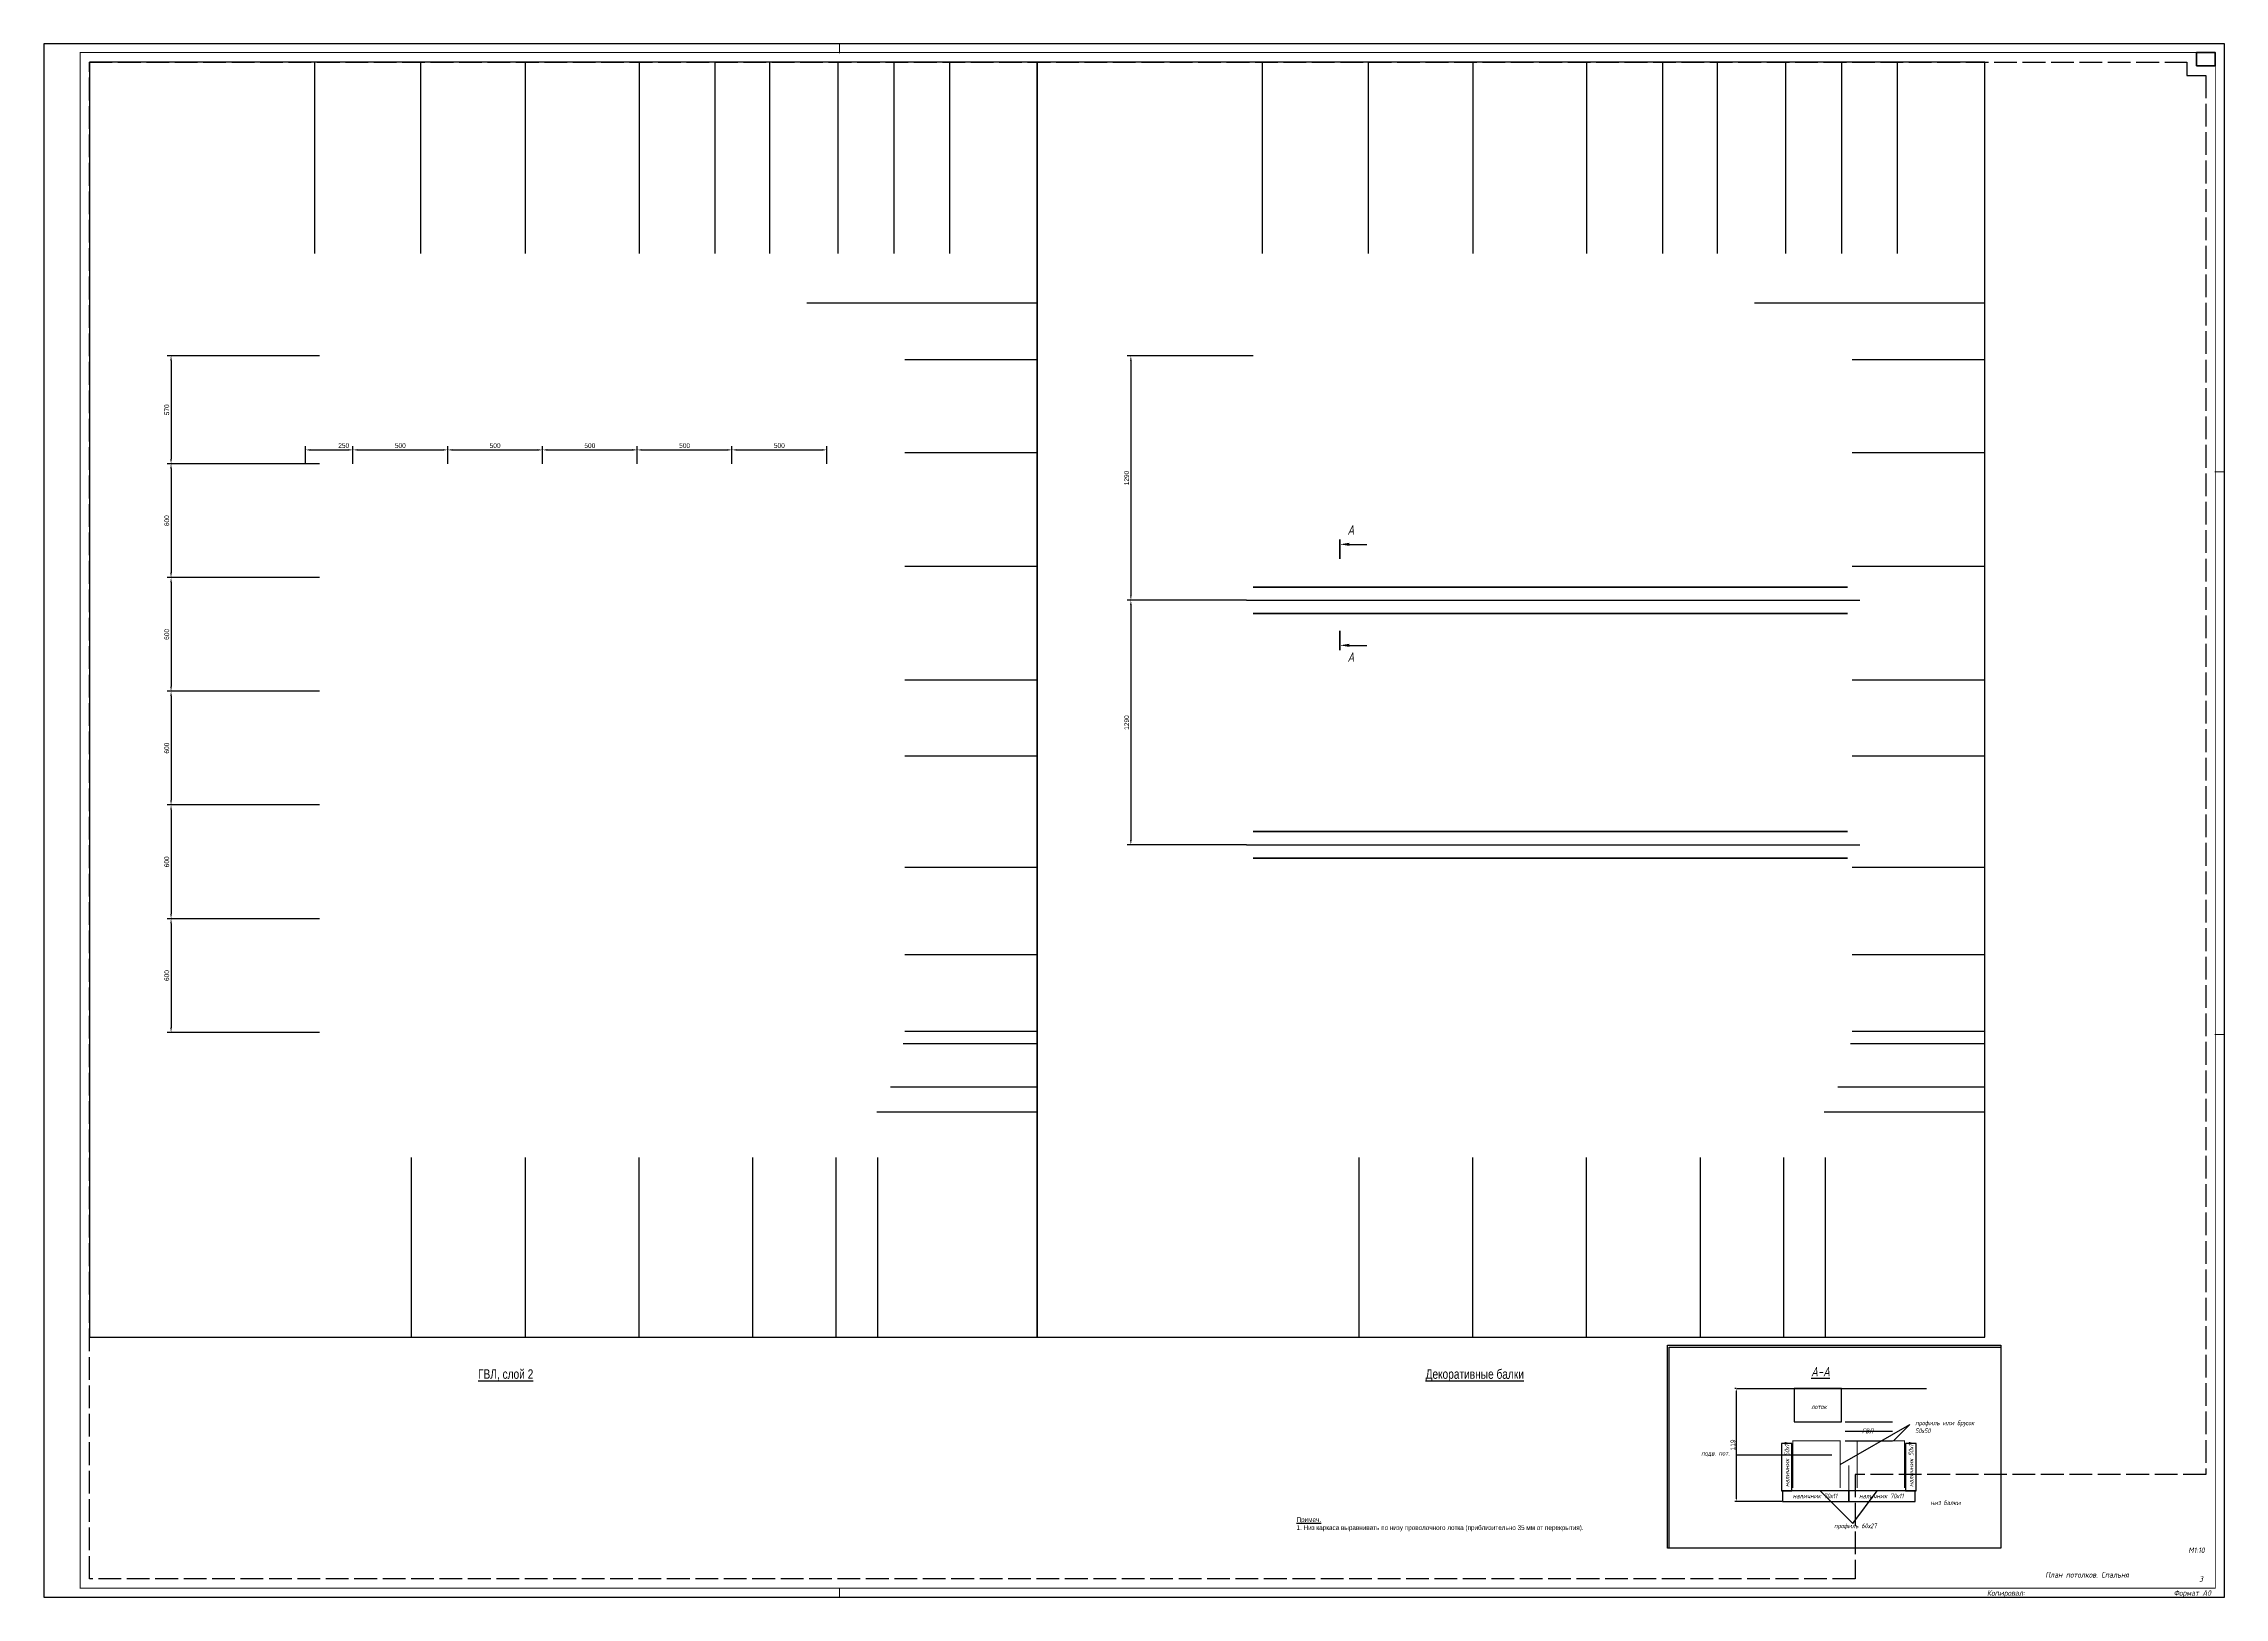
# Paper-space layout 'Лист3' of a CAD drawing. Header units: millimetres. Extents: x 1928 to 3079, y 197 to 1017.
# The model-space entities are those that its viewports show. They can reach past a viewport. Long polylines and large blocks are cut down to what shows.
import ezdxf

# ---------------------------------------------------------------- set-up
doc = ezdxf.new("R2010")
doc.units = ezdxf.units.MM
doc.header["$PDMODE"] = 34
doc.header["$PDSIZE"] = 25
doc.linetypes.add('ACAD_ISO02W100', pattern=[15, 12, -3])
doc.linetypes.add('ACAD_ISO10W100', pattern=[18.5, 12, -3, 0.5, -3])
doc.layers.get('Defpoints').update_dxf_attribs({"color": 254})
for name, color, linetype in [('09 Размеры звукоизоляции потолка', 7, 'Continuous'), ('10 Балки', 7, 'Continuous'), ('stamp', 7, 'Continuous')]:
    doc.layers.add(name, color=color, linetype=linetype)
doc.layers.add('100 noprint', color=1, linetype='Continuous', plot=False)
doc.layers.add('noprint', color=2, linetype='Continuous', plot=False)
doc.styles.get("Standard").update_dxf_attribs({"font": ''})
doc.styles.add('ГОСТ-ISOCPEUR', font='isocpeui.ttf', dxfattribs={"width": 0.8})
doc.styles.get('Standard').set_extended_font_data('Ubuntu')
doc.dimstyles.new('ISO-25', dxfattribs={"dimtxt": 2.5, "dimasz": 2.5, "dimexe": 1.25, "dimexo": 0.625, "dimtad": 1, "dimtxsty": 'Standard', "dimcen": 2.5, "dimadec": 0, "dimazin": 0, "dimtfac": 1, "dimtmove": 0, "dimatfit": 3, "dimfxl": 1, "dimarcsym": 0})

# ---------------------------------------------------------------- blocks, each defined once
blk = doc.blocks.new('*D54')
at = {"layer": '09 Размеры звукоизоляции потолка', "color": 0, "lineweight": -2, "transparency": 16777216}
for p, q in [((-31541.2, -16583.6), (-32345, -16583.6)), ((-32325, -16608.6), (-32325, -17128.6)), ((-31541.2, -17153.6), (-32345, -17153.6))]:
    blk.add_line(p, q, dxfattribs=at)
for points in [[(-32329.2, -16608.6), (-32320.9, -16608.6), (-32325, -16583.6)], [(-32329.2, -17128.6), (-32320.9, -17128.6), (-32325, -17153.6)]]:
    blk.add_solid(points, dxfattribs=at)
at = {"layer": 'Defpoints', "color": 0, "lineweight": -2, "transparency": 16777216}
for p in [(-31541.2, -16583.6), (-32325, -17153.6), (-31541.2, -17153.6)]:
    blk.add_point(p, dxfattribs=at)
at = {"layer": '09 Размеры звукоизоляции потолка', "color": 0, "transparency": 16777216, "insert": (-32347.5, -16868.6), "char_height": 25, "attachment_point": 5, "rotation": 90}
blk.add_mtext('570', dxfattribs=at)
blk = doc.blocks.new('*D55')
at = {"layer": '09 Размеры звукоизоляции потолка', "color": 0, "lineweight": -2, "transparency": 16777216}
for p, q in [((-31541.2, -17153.6), (-32345, -17153.6)), ((-32325, -17178.6), (-32325, -17728.6)), ((-31541.2, -17753.6), (-32345, -17753.6))]:
    blk.add_line(p, q, dxfattribs=at)
for points in [[(-32329.2, -17178.6), (-32320.9, -17178.6), (-32325, -17153.6)], [(-32329.2, -17728.6), (-32320.9, -17728.6), (-32325, -17753.6)]]:
    blk.add_solid(points, dxfattribs=at)
at = {"layer": 'Defpoints', "color": 0, "lineweight": -2, "transparency": 16777216}
for p in [(-31541.2, -17153.6), (-32325, -17753.6), (-31541.2, -17753.6)]:
    blk.add_point(p, dxfattribs=at)
at = {"layer": '09 Размеры звукоизоляции потолка', "color": 0, "transparency": 16777216, "insert": (-32347.5, -17453.6), "char_height": 25, "attachment_point": 5, "rotation": 90}
blk.add_mtext('600', dxfattribs=at)
blk = doc.blocks.new('*D56')
at = {"layer": '09 Размеры звукоизоляции потолка', "color": 0, "lineweight": -2, "transparency": 16777216}
for p, q in [((-31541.2, -17753.6), (-32345, -17753.6)), ((-32325, -17778.6), (-32325, -18328.6)), ((-31541.2, -18353.6), (-32345, -18353.6))]:
    blk.add_line(p, q, dxfattribs=at)
for points in [[(-32329.2, -17778.6), (-32320.9, -17778.6), (-32325, -17753.6)], [(-32329.2, -18328.6), (-32320.9, -18328.6), (-32325, -18353.6)]]:
    blk.add_solid(points, dxfattribs=at)
at = {"layer": 'Defpoints', "color": 0, "lineweight": -2, "transparency": 16777216}
for p in [(-31541.2, -17753.6), (-32325, -18353.6), (-31541.2, -18353.6)]:
    blk.add_point(p, dxfattribs=at)
at = {"layer": '09 Размеры звукоизоляции потолка', "color": 0, "transparency": 16777216, "insert": (-32347.5, -18053.6), "char_height": 25, "attachment_point": 5, "rotation": 90}
blk.add_mtext('600', dxfattribs=at)
blk = doc.blocks.new('*D57')
at = {"layer": '09 Размеры звукоизоляции потолка', "color": 0, "lineweight": -2, "transparency": 16777216}
for p, q in [((-31541.2, -18353.6), (-32345, -18353.6)), ((-32325, -18378.6), (-32325, -18928.6)), ((-31541.2, -18953.6), (-32345, -18953.6))]:
    blk.add_line(p, q, dxfattribs=at)
for points in [[(-32329.2, -18378.6), (-32320.9, -18378.6), (-32325, -18353.6)], [(-32329.2, -18928.6), (-32320.9, -18928.6), (-32325, -18953.6)]]:
    blk.add_solid(points, dxfattribs=at)
at = {"layer": 'Defpoints', "color": 0, "lineweight": -2, "transparency": 16777216}
for p in [(-31541.2, -18353.6), (-32325, -18953.6), (-31541.2, -18953.6)]:
    blk.add_point(p, dxfattribs=at)
at = {"layer": '09 Размеры звукоизоляции потолка', "color": 0, "transparency": 16777216, "insert": (-32347.5, -18653.6), "char_height": 25, "attachment_point": 5, "rotation": 90}
blk.add_mtext('600', dxfattribs=at)
blk = doc.blocks.new('*D58')
at = {"layer": '09 Размеры звукоизоляции потолка', "color": 0, "lineweight": -2, "transparency": 16777216}
for p, q in [((-31541.2, -18953.6), (-32345, -18953.6)), ((-32325, -18978.6), (-32325, -19528.6)), ((-31541.2, -19553.6), (-32345, -19553.6))]:
    blk.add_line(p, q, dxfattribs=at)
for points in [[(-32329.2, -18978.6), (-32320.9, -18978.6), (-32325, -18953.6)], [(-32329.2, -19528.6), (-32320.9, -19528.6), (-32325, -19553.6)]]:
    blk.add_solid(points, dxfattribs=at)
at = {"layer": 'Defpoints', "color": 0, "lineweight": -2, "transparency": 16777216}
for p in [(-31541.2, -18953.6), (-32325, -19553.6), (-31541.2, -19553.6)]:
    blk.add_point(p, dxfattribs=at)
at = {"layer": '09 Размеры звукоизоляции потолка', "color": 0, "transparency": 16777216, "insert": (-32347.5, -19253.6), "char_height": 25, "attachment_point": 5, "rotation": 90}
blk.add_mtext('600', dxfattribs=at)
blk = doc.blocks.new('*D59')
at = {"layer": '09 Размеры звукоизоляции потолка', "color": 0, "lineweight": -2, "transparency": 16777216}
for p, q in [((-31541.2, -19553.6), (-32345, -19553.6)), ((-32325, -19578.6), (-32325, -20128.6)), ((-31541.2, -20153.6), (-32345, -20153.6))]:
    blk.add_line(p, q, dxfattribs=at)
for points in [[(-32329.2, -19578.6), (-32320.9, -19578.6), (-32325, -19553.6)], [(-32329.2, -20128.6), (-32320.9, -20128.6), (-32325, -20153.6)]]:
    blk.add_solid(points, dxfattribs=at)
at = {"layer": 'Defpoints', "color": 0, "lineweight": -2, "transparency": 16777216}
for p in [(-31541.2, -19553.6), (-32325, -20153.6), (-31541.2, -20153.6)]:
    blk.add_point(p, dxfattribs=at)
at = {"layer": '09 Размеры звукоизоляции потолка', "color": 0, "transparency": 16777216, "insert": (-32347.5, -19853.6), "char_height": 25, "attachment_point": 5, "rotation": 90}
blk.add_mtext('600', dxfattribs=at)
blk = doc.blocks.new('*D65')
at = {"layer": '10 Балки', "color": 0, "lineweight": -2, "transparency": 16777216}
for p, q in [((-31615.2, -16583.6), (-32280.4, -16583.6)), ((-32260.4, -16608.6), (-32260.4, -17848.6)), ((-31649.8, -17873.6), (-32280.4, -17873.6))]:
    blk.add_line(p, q, dxfattribs=at)
for points in [[(-32264.6, -16608.6), (-32256.3, -16608.6), (-32260.4, -16583.6)], [(-32264.6, -17848.6), (-32256.3, -17848.6), (-32260.4, -17873.6)]]:
    blk.add_solid(points, dxfattribs=at)
at = {"layer": 'Defpoints', "color": 0, "lineweight": -2, "transparency": 16777216}
for p in [(-31615.2, -16583.6), (-32260.4, -17873.6), (-31649.8, -17873.6)]:
    blk.add_point(p, dxfattribs=at)
at = {"layer": '10 Балки', "color": 0, "transparency": 16777216, "insert": (-32282.9, -17228.6), "char_height": 25, "attachment_point": 5, "rotation": 90}
blk.add_mtext('1290', dxfattribs=at)
blk = doc.blocks.new('*D66')
at = {"layer": '10 Балки', "color": 0, "lineweight": -2, "transparency": 16777216}
for p, q in [((-31649.8, -17873.6), (-32280.4, -17873.6)), ((-32260.4, -17898.6), (-32260.4, -19138.6)), ((-31649.8, -19163.6), (-32280.4, -19163.6))]:
    blk.add_line(p, q, dxfattribs=at)
for points in [[(-32264.6, -17898.6), (-32256.3, -17898.6), (-32260.4, -17873.6)], [(-32264.6, -19138.6), (-32256.3, -19138.6), (-32260.4, -19163.6)]]:
    blk.add_solid(points, dxfattribs=at)
at = {"layer": 'Defpoints', "color": 0, "lineweight": -2, "transparency": 16777216}
for p in [(-31649.8, -17873.6), (-32260.4, -19163.6), (-31649.8, -19163.6)]:
    blk.add_point(p, dxfattribs=at)
at = {"layer": '10 Балки', "color": 0, "lineweight": -2, "transparency": 16777216, "insert": (-32282.9, -18518.6), "char_height": 25, "attachment_point": 5, "rotation": 90}
blk.add_mtext('1290', dxfattribs=at)
blk = doc.blocks.new('*D67')
at = {"color": 0, "lineweight": -2, "transparency": 16777216}
for p, q in [((-37486.1, -19519.4), (-37487.5, -19519.4)), ((-37486.2, -19521.9), (-37486.2, -19635.9)), ((-37438.1, -19638.4), (-37487.5, -19638.4))]:
    blk.add_line(p, q, dxfattribs=at)
for points in [[(-37486.6, -19521.9), (-37485.8, -19521.9), (-37486.2, -19519.4)], [(-37486.6, -19635.9), (-37485.8, -19635.9), (-37486.2, -19638.4)]]:
    blk.add_solid(points, dxfattribs=at)
at = {"layer": 'Defpoints', "color": 0, "lineweight": -2, "transparency": 16777216}
for p in [(-37485.5, -19519.4), (-37486.2, -19638.4), (-37437.5, -19638.4)]:
    blk.add_point(p, dxfattribs=at)
at = {"color": 0, "transparency": 16777216, "insert": (-37489.7, -19578.9), "char_height": 5, "attachment_point": 5, "rotation": 90}
blk.add_mtext('119', dxfattribs=at)
blk = doc.blocks.new('*D143')
at = {"layer": '09 Размеры звукоизоляции потолка', "color": 0, "lineweight": -2, "transparency": 16777216}
for p, q in [((-31615.2, -17153.6), (-31615.2, -17060.2)), ((-31365.2, -17153.6), (-31365.2, -17060.2)), ((-31590.2, -17080.2), (-31390.2, -17080.2))]:
    blk.add_line(p, q, dxfattribs=at)
for points in [[(-31590.2, -17076), (-31590.2, -17084.4), (-31615.2, -17080.2)], [(-31390.2, -17076), (-31390.2, -17084.4), (-31365.2, -17080.2)]]:
    blk.add_solid(points, dxfattribs=at)
at = {"layer": 'Defpoints', "color": 0, "lineweight": -2, "transparency": 16777216}
for p in [(-31365.2, -17080.2), (-31615.2, -17153.6), (-31365.2, -17153.6)]:
    blk.add_point(p, dxfattribs=at)
at = {"layer": '09 Размеры звукоизоляции потолка', "color": 0, "transparency": 16777216, "insert": (-31413.8, -17057.7), "char_height": 25, "attachment_point": 5}
blk.add_mtext('250', dxfattribs=at)
blk = doc.blocks.new('*D144')
at = {"layer": '09 Размеры звукоизоляции потолка', "color": 0, "lineweight": -2, "transparency": 16777216}
for p, q in [((-31365.2, -17153.6), (-31365.2, -17060.2)), ((-30865.2, -17153.6), (-30865.2, -17060.2)), ((-31340.2, -17080.2), (-30890.2, -17080.2))]:
    blk.add_line(p, q, dxfattribs=at)
for points in [[(-31340.2, -17076), (-31340.2, -17084.4), (-31365.2, -17080.2)], [(-30890.2, -17076), (-30890.2, -17084.4), (-30865.2, -17080.2)]]:
    blk.add_solid(points, dxfattribs=at)
at = {"layer": 'Defpoints', "color": 0, "lineweight": -2, "transparency": 16777216}
for p in [(-30865.2, -17080.2), (-31365.2, -17153.6), (-30865.2, -17153.6)]:
    blk.add_point(p, dxfattribs=at)
at = {"layer": '09 Размеры звукоизоляции потолка', "color": 0, "transparency": 16777216, "insert": (-31115.2, -17057.7), "char_height": 25, "attachment_point": 5}
blk.add_mtext('500', dxfattribs=at)
blk = doc.blocks.new('*D145')
at = {"layer": '09 Размеры звукоизоляции потолка', "color": 0, "lineweight": -2, "transparency": 16777216}
for p, q in [((-30865.2, -17153.6), (-30865.2, -17060.2)), ((-30365.2, -17153.6), (-30365.2, -17060.2)), ((-30840.2, -17080.2), (-30390.2, -17080.2))]:
    blk.add_line(p, q, dxfattribs=at)
for points in [[(-30840.2, -17076), (-30840.2, -17084.4), (-30865.2, -17080.2)], [(-30390.2, -17076), (-30390.2, -17084.4), (-30365.2, -17080.2)]]:
    blk.add_solid(points, dxfattribs=at)
at = {"layer": 'Defpoints', "color": 0, "lineweight": -2, "transparency": 16777216}
for p in [(-30365.2, -17080.2), (-30865.2, -17153.6), (-30365.2, -17153.6)]:
    blk.add_point(p, dxfattribs=at)
at = {"layer": '09 Размеры звукоизоляции потолка', "color": 0, "transparency": 16777216, "insert": (-30615.2, -17057.7), "char_height": 25, "attachment_point": 5}
blk.add_mtext('500', dxfattribs=at)
blk = doc.blocks.new('*D146')
at = {"layer": '09 Размеры звукоизоляции потолка', "color": 0, "lineweight": -2, "transparency": 16777216}
for p, q in [((-30365.2, -17153.6), (-30365.2, -17060.2)), ((-29865.2, -17153.6), (-29865.2, -17060.2)), ((-30340.2, -17080.2), (-29890.2, -17080.2))]:
    blk.add_line(p, q, dxfattribs=at)
for points in [[(-30340.2, -17076), (-30340.2, -17084.4), (-30365.2, -17080.2)], [(-29890.2, -17076), (-29890.2, -17084.4), (-29865.2, -17080.2)]]:
    blk.add_solid(points, dxfattribs=at)
at = {"layer": 'Defpoints', "color": 0, "lineweight": -2, "transparency": 16777216}
for p in [(-29865.2, -17080.2), (-30365.2, -17153.6), (-29865.2, -17153.6)]:
    blk.add_point(p, dxfattribs=at)
at = {"layer": '09 Размеры звукоизоляции потолка', "color": 0, "transparency": 16777216, "insert": (-30115.2, -17057.7), "char_height": 25, "attachment_point": 5}
blk.add_mtext('500', dxfattribs=at)
blk = doc.blocks.new('*D147')
at = {"layer": '09 Размеры звукоизоляции потолка', "color": 0, "lineweight": -2, "transparency": 16777216}
for p, q in [((-29865.2, -17153.6), (-29865.2, -17060.2)), ((-29365.2, -17153.6), (-29365.2, -17060.2)), ((-29840.2, -17080.2), (-29390.2, -17080.2))]:
    blk.add_line(p, q, dxfattribs=at)
for points in [[(-29840.2, -17076), (-29840.2, -17084.4), (-29865.2, -17080.2)], [(-29390.2, -17076), (-29390.2, -17084.4), (-29365.2, -17080.2)]]:
    blk.add_solid(points, dxfattribs=at)
at = {"layer": 'Defpoints', "color": 0, "lineweight": -2, "transparency": 16777216}
for p in [(-29365.2, -17080.2), (-29865.2, -17153.6), (-29365.2, -17153.6)]:
    blk.add_point(p, dxfattribs=at)
at = {"layer": '09 Размеры звукоизоляции потолка', "color": 0, "transparency": 16777216, "insert": (-29615.2, -17057.7), "char_height": 25, "attachment_point": 5}
blk.add_mtext('500', dxfattribs=at)
blk = doc.blocks.new('*D148')
at = {"layer": '09 Размеры звукоизоляции потолка', "color": 0, "lineweight": -2, "transparency": 16777216}
for p, q in [((-29365.2, -17153.6), (-29365.2, -17060.2)), ((-28865.2, -17153.6), (-28865.2, -17060.2)), ((-29340.2, -17080.2), (-28890.2, -17080.2))]:
    blk.add_line(p, q, dxfattribs=at)
for points in [[(-29340.2, -17076), (-29340.2, -17084.4), (-29365.2, -17080.2)], [(-28890.2, -17076), (-28890.2, -17084.4), (-28865.2, -17080.2)]]:
    blk.add_solid(points, dxfattribs=at)
at = {"layer": 'Defpoints', "color": 0, "lineweight": -2, "transparency": 16777216}
for p in [(-28865.2, -17080.2), (-29365.2, -17153.6), (-28865.2, -17153.6)]:
    blk.add_point(p, dxfattribs=at)
at = {"layer": '09 Размеры звукоизоляции потолка', "color": 0, "transparency": 16777216, "insert": (-29115.2, -17057.7), "char_height": 25, "attachment_point": 5}
blk.add_mtext('500', dxfattribs=at)

msp = doc.modelspace()

# ---------------------------------------------------------------- linework, layer by layer
for p, q in [((-37485.471, -19519.435), (-37285.471, -19519.435)), ((-37376.471, -19599.435), (-37303.05, -19557.32)), ((-37371.223, -19554.435), (-37321.223, -19554.435)), ((-37303.05, -19557.32), (-37320.165, -19574.435)), ((-37371.223, -19564.435), (-37321.223, -19564.435)), ((-37371.223, -19574.435), (-37321.223, -19574.435)), ((-37485.471, -19589.435), (-37385.471, -19589.435)), ((-37397.471, -19627.435), (-37363.17, -19661.736)), ((-37363.17, -19661.736), (-37337.471, -19627.435))]:
    msp.add_line(p, q)
for points in [[(-37425.188, -19554.435), (-37375.188, -19554.435), (-37375.188, -19519.435), (-37425.188, -19519.435)], [(-37427.471, -19627.435), (-37427.471, -19577.435), (-37438.471, -19577.435), (-37438.471, -19627.435)], [(-37296.471, -19627.435), (-37296.471, -19577.435), (-37307.471, -19577.435), (-37307.471, -19627.435)], [(-37437.471, -19638.435), (-37367.471, -19638.435), (-37367.471, -19627.435), (-37437.471, -19627.435)], [(-37367.471, -19638.435), (-37297.471, -19638.435), (-37297.471, -19627.435), (-37367.471, -19627.435)]]:
    msp.add_lwpolyline(points, close=True)
at = {"color": 5, "const_width": 1}
for points in [[(-37426.471, -19624.435), (-37426.471, -19574.435), (-37376.471, -19574.435), (-37376.471, -19624.435)], [(-37308.471, -19624.435), (-37308.471, -19574.435), (-37358.471, -19574.435), (-37358.471, -19624.435)], [(-37367.471, -19600.435), (-37367.471, -19627.435), (-37427.471, -19627.435), (-37427.471, -19600.435)], [(-37307.471, -19600.435), (-37307.471, -19627.435), (-37367.471, -19627.435), (-37367.471, -19600.435)]]:
    msp.add_lwpolyline(points, dxfattribs=at)
at = {"layer": '10 Балки', "color": 7, "lineweight": 100}
for p, q in [((-31157.289, -17654.925), (-31157.289, -17553.357)), ((-31157.289, -18034.92), (-31157.289, -18136.488))]:
    msp.add_line(p, q, dxfattribs=at)
at = {"layer": '10 Балки', "color": 7}
for p, q in [((-31107.289, -17578.52), (-31015.211, -17578.52)), ((-31107.289, -18111.325), (-31015.211, -18111.325))]:
    msp.add_line(p, q, dxfattribs=at)
at = {"layer": '10 Балки', "lineweight": 50}
for p, q in [((-31615.208, -17803.586), (-28479.708, -17803.586)), ((-31615.208, -17943.586), (-28479.708, -17943.586)), ((-31615.208, -19093.586), (-28479.708, -19093.586)), ((-31615.208, -19233.586), (-28479.708, -19233.586))]:
    msp.add_line(p, q, dxfattribs=at)
at = {"layer": '10 Балки', "linetype": 'ACAD_ISO10W100', "lineweight": -2, "ltscale": 10}
for p, q in [((-31649.836, -17873.586), (-28413.208, -17873.586)), ((-31649.836, -19163.586), (-28413.208, -19163.586))]:
    msp.add_line(p, q, dxfattribs=at)
at = {"layer": '10 Балки', "color": 7}
for points in [[(-31107.289, -17570.187), (-31157.289, -17578.52), (-31107.289, -17586.854)], [(-31107.289, -18119.658), (-31157.289, -18111.325), (-31107.289, -18102.992)]]:
    msp.add_solid(points, dxfattribs=at)
at = {"layer": '100 noprint', "color": 1, "linetype": 'ACAD_ISO10W100', "lineweight": -2, "ltscale": 100, "flags": 128}
for points in [[(-31566.439, -16044.086), (-31566.439, -3199.144, 1), (-42979.916, -3199.144)], [(-31006.439, -16044.086), (-31006.439, -3199.144, 1), (-42419.916, -3199.144)], [(-30454.042, -16044.086), (-30454.042, -3199.144, 1), (-41867.52, -3199.144)], [(-29854.042, -16044.086), (-29854.042, -3199.144, 1), (-41267.52, -3199.144)], [(-29454.042, -16044.086), (-29454.042, -3199.144, 1), (-40867.52, -3199.144)], [(-29165.208, -16044.086), (-29165.208, -3199.144, 1), (-40578.685, -3199.144)], [(-28805.208, -16044.086), (-28805.208, -3199.144, 1), (-40218.685, -3199.144)], [(-28509.708, -16044.086), (-28509.708, -3199.144, 1), (-39923.185, -3199.144)], [(-28215.208, -16044.086), (-28215.208, -3199.144, 1), (-39628.685, -3199.144)]]:
    msp.add_lwpolyline(points, format="xyb", dxfattribs=at)
for points in [[(-28970.208, -16304.086), (-25306.257, -16304.086), (-25306.257, -23221.677)], [(-28453.708, -16604.086), (-25006.257, -16604.086), (-25006.257, -23248.677)], [(-28453.708, -17094.086), (-24516.257, -17094.086), (-24516.257, -23248.677)], [(-28453.708, -17694.086), (-23916.257, -17694.086), (-23916.257, -23248.677)], [(-28453.708, -18294.086), (-23316.257, -18294.086), (-23316.257, -23248.677)], [(-28453.708, -18694.086), (-22916.257, -18694.086), (-22916.257, -23248.677)], [(-28453.708, -19282.086), (-22328.257, -19282.086), (-22328.257, -23248.677)], [(-28453.708, -19742.086), (-21868.257, -19742.086), (-21868.257, -23248.677)], [(-28453.708, -20147.272), (-21463.071, -20147.272), (-21463.071, -23248.677)], [(-28462.413, -20211.515), (-21398.828, -20211.515), (-21398.828, -23308.568)], [(-28529.593, -20439.893), (-21170.45, -20439.893), (-21170.45, -23421.097)], [(-28601.708, -20572.211), (-21038.132, -20572.211), (-21038.132, -23733.161)]]:
    msp.add_lwpolyline(points, dxfattribs=at)
at = {"layer": '100 noprint', "lineweight": -2}
msp.add_lwpolyline([(-37556.813, -19475.747), (-37205.136, -19475.747), (-37205.136, -19690.079), (-37556.813, -19690.079)], close=True, dxfattribs=at)
at = {"layer": '100 noprint', "color": 1, "linetype": 'ACAD_ISO10W100', "lineweight": -2, "ltscale": 100}
for points in [[(-28597.208, -20814.086), (-28597.208, -26834.201, -1), (-45186.685, -26834.201)], [(-28817.208, -20814.086), (-28817.208, -26834.201, -1), (-44966.685, -26834.201)], [(-29257.208, -20814.086), (-29257.208, -26834.201, -1), (-44526.685, -26834.201)], [(-29857.208, -20814.086), (-29857.208, -26834.201, -1), (-43926.685, -26834.201)], [(-30457.208, -20814.086), (-30457.208, -26834.201, -1), (-43326.685, -26834.201)], [(-31057.208, -20814.086), (-31057.208, -26834.201, -1), (-42726.685, -26834.201)]]:
    msp.add_lwpolyline(points, format="xyb", dxfattribs=at)

# ---------------------------------------------------------------- texts
at = {"attachment_point": 1, "style": 'ГОСТ-ISOCPEUR'}
for s, width, insert, char_height in [('{\\LА-А}', 27.17194, (-37407.133, -19496.508), 10), ('лоток', 27.17194, (-37407.133, -19536.05), 5), ('ГВЛ', 27.17194, (-37353.418, -19561.532), 5), ('профиль или брусок 50х50', 62.48471, (-37297.346, -19553.093), 5), ('подв. пот.', 43.84612, (-37523.213, -19585.118), 5), ('наличник 70х11', 51.54535, (-37426.561, -19630.242), 5), ('наличник 70х11', 51.54535, (-37356.561, -19630.242), 5), ('низ балки', 43.84612, (-37281.269, -19637.367), 5), ('профиль 60х27', 62.48471, (-37382.974, -19661.736), 5)]:
    msp.add_mtext_dynamic_manual_height_columns(s, width=width, gutter_width=12.5, heights=[0], dxfattribs=dict(at, insert=insert, char_height=char_height))
at = {"char_height": 5, "attachment_point": 1, "rotation": 90, "style": 'ГОСТ-ISOCPEUR'}
for insert in [(-37435.128, -19623.199), (-37304.128, -19623.199)]:
    msp.add_mtext_dynamic_manual_height_columns('наличник 50х11', width=51.54535, gutter_width=12.5, heights=[0], dxfattribs=dict(at, insert=insert))
at = {"layer": '10 Балки', "char_height": 50, "attachment_point": 1, "style": 'ГОСТ-ISOCPEUR'}
for insert in [(-31117.605, -17477.449), (-31117.605, -18148.336)]:
    msp.add_mtext_dynamic_manual_height_columns('А', width=27.17194, gutter_width=12.5, heights=[0], dxfattribs=dict(at, insert=insert))

# ---------------------------------------------------------------- dimensions: what is measured, and where the dimension line sits
dim = msp.add_linear_dim(base=(-37486.225, -19638.435), p1=(-37485.471, -19519.435), p2=(-37437.471, -19638.435), angle=90, dimstyle='ISO-25', override={"dimtxt": 5, "dimgap": 1})
dim.commit()
dim.dimension.update_dxf_attribs({"geometry": '*D67', "text_midpoint": (-37489.725, -19578.935)})
at = {"layer": '09 Размеры звукоизоляции потолка'}
for base, p1, p2, picture, middle in [((-32325.024, -17153.586), (-31541.208, -16583.586), (-31541.208, -17153.586), '*D54', (-32347.524, -16868.586)), ((-32325.024, -17753.586), (-31541.208, -17153.586), (-31541.208, -17753.586), '*D55', (-32347.524, -17453.586)), ((-32325.024, -18353.586), (-31541.208, -17753.586), (-31541.208, -18353.586), '*D56', (-32347.524, -18053.586)), ((-32325.024, -18953.586), (-31541.208, -18353.586), (-31541.208, -18953.586), '*D57', (-32347.524, -18653.586)), ((-32325.024, -19553.586), (-31541.208, -18953.586), (-31541.208, -19553.586), '*D58', (-32347.524, -19253.586)), ((-32325.024, -20153.586), (-31541.208, -19553.586), (-31541.208, -20153.586), '*D59', (-32347.524, -19853.586))]:
    dim = msp.add_linear_dim(base=base, p1=p1, p2=p2, angle=90, dimstyle='ISO-25', override={"dimtxt": 25, "dimasz": 25, "dimexe": 20, "dimexo": 0, "dimgap": 10, "dimdec": 0}, dxfattribs=at)
    dim.commit()
    dim.dimension.update_dxf_attribs({"geometry": picture, "text_midpoint": middle})
dim = msp.add_linear_dim(base=(-31365.208, -17080.214), p1=(-31615.208, -17153.586), p2=(-31365.208, -17153.586), dimstyle='ISO-25', override={"dimtxt": 25, "dimasz": 25, "dimexe": 20, "dimexo": 0, "dimgap": 10, "dimdec": 0}, dxfattribs=at)
dim.commit()
dim.dimension.update_dxf_attribs({"geometry": '*D143', "text_midpoint": (-31413.777, -17080.214), "dimtype": 160})
for base, p1, p2, picture, middle in [((-30865.208, -17080.214), (-31365.208, -17153.586), (-30865.208, -17153.586), '*D144', (-31115.208, -17057.714)), ((-30365.208, -17080.214), (-30865.208, -17153.586), (-30365.208, -17153.586), '*D145', (-30615.208, -17057.714)), ((-29865.208, -17080.214), (-30365.208, -17153.586), (-29865.208, -17153.586), '*D146', (-30115.208, -17057.714)), ((-29365.208, -17080.214), (-29865.208, -17153.586), (-29365.208, -17153.586), '*D147', (-29615.208, -17057.714)), ((-28865.208, -17080.214), (-29365.208, -17153.586), (-28865.208, -17153.586), '*D148', (-29115.208, -17057.714))]:
    dim = msp.add_linear_dim(base=base, p1=p1, p2=p2, dimstyle='ISO-25', override={"dimtxt": 25, "dimasz": 25, "dimexe": 20, "dimexo": 0, "dimgap": 10, "dimdec": 0}, dxfattribs=at)
    dim.commit()
    dim.dimension.update_dxf_attribs({"geometry": picture, "text_midpoint": middle})
at = {"layer": '10 Балки'}
dim = msp.add_linear_dim(base=(-32260.427, -17873.586), p1=(-31615.208, -16583.586), p2=(-31649.836, -17873.586), angle=90, dimstyle='ISO-25', override={"dimtxt": 25, "dimasz": 25, "dimexe": 20, "dimexo": 0, "dimgap": 10, "dimdec": 0}, dxfattribs=at)
dim.commit()
dim.dimension.update_dxf_attribs({"geometry": '*D65', "text_midpoint": (-32282.927, -17228.586)})
at = {"layer": '10 Балки', "lineweight": -2}
dim = msp.add_linear_dim(base=(-32260.427, -19163.586), p1=(-31649.836, -17873.586), p2=(-31649.836, -19163.586), angle=90, dimstyle='ISO-25', override={"dimtxt": 25, "dimasz": 25, "dimexe": 20, "dimexo": 0, "dimgap": 10, "dimdec": 0, "dimtmove": 1}, dxfattribs=at)
dim.commit()
dim.dimension.update_dxf_attribs({"geometry": '*D66', "text_midpoint": (-32282.927, -18518.586)})

psp = doc.layouts.new('Лист3')

# ---------------------------------------------------------------- linework, layer by layer
at = {"const_width": 0.48}
psp.add_lwpolyline([(1947.1, 202), (3073.8, 202), (3073.8, 1012.2), (1947.1, 1012.2)], close=True, dxfattribs=at)
at = {"lineweight": 50}
psp.add_lwpolyline([(3063.8, 1005.2), (3073.8, 1005.2), (3073.8, 1012.2), (3063.8, 1012.2)], close=True, dxfattribs=at)
at = {"layer": '100 noprint', "lineweight": -2}
for points in [[(1952.1, 1007.2), (1952.1, 334.5), (2452.1, 334.5), (2452.1, 1007.2)], [(2452.1, 1007.2), (2452.1, 334.5), (2952.1, 334.5), (2952.1, 1007.2)], [(2784.8, 330.2), (2960.6, 330.2), (2960.6, 223.1), (2784.8, 223.1)]]:
    psp.add_lwpolyline(points, close=True, dxfattribs=at)
at = {"layer": 'noprint'}
for p, q in [((3078.6, 1016.9), (1927.9, 1016.9)), ((1927.9, 1016.9), (1927.9, 197.2)), ((3078.6, 197.2), (3078.6, 1016.9)), ((1927.9, 197.2), (3078.6, 197.2))]:
    psp.add_line(p, q, dxfattribs=at)
at = {"layer": 'noprint', "linetype": 'ACAD_ISO02W100'}
psp.add_lwpolyline([(1952.1, 1007.2), (3058.8, 1007.2), (3058.8, 1000.2), (3068.8, 1000.2), (3068.8, 262), (2883.8, 262), (2883.8, 207), (1952.1, 207)], close=True, dxfattribs=at)
at = {"layer": 'stamp', "lineweight": 0}
for p, q in [((2347.9, 1012), (2347.9, 1016.9)), ((3078.6, 791), (3073.6, 791)), ((3078.6, 494.1), (3073.6, 494.1)), ((2347.9, 197.2), (2347.9, 202.2))]:
    psp.add_line(p, q, dxfattribs=at)

# ---------------------------------------------------------------- texts
at = {"width": 153.643, "attachment_point": 1, "style": 'ГОСТ-ISOCPEUR'}
for s, insert, char_height in [('{\\fUbuntu|b0|i0|c204|p34;\\LГВЛ, слой 2}', (2157.1, 317.5), 5), ('{\\fUbuntu|b0|i0|c204|p34;\\LДекоративные балки}', (2657.1, 317.5), 5), ('{\\fUbuntu|b0|i0|c204|p34;\\LПримеч\\fUbuntu|b0|i0|c0|p34;.\\P\\l1. \\fUbuntu|b0|i0|c204|p34;Низ каркаса выравнивать по низу проволочного лотка (приблизительно 35 мм от перекрытия).}', (2589, 239.4), 2.5)]:
    psp.add_mtext(s, dxfattribs=dict(at, insert=insert, char_height=char_height))
at = {"layer": 'stamp', "lineweight": 35, "style": 'ГОСТ-ISOCPEUR', "width": 0.8}
for s, p in [('Копировал:', (2953.3, 198)), ('Формат А0', (3051.8, 198))]:
    psp.add_text(s, height=3, dxfattribs=at).set_placement(p)
at = {"layer": 'stamp', "ltscale": 100, "char_height": 3, "attachment_point": 4, "style": 'ГОСТ-ISOCPEUR'}
for s, insert, width in [('{\\pxqc;М1:10}', (3053.8, 222), 20), ('\\pxqc;3', (3058.8, 207), 15.007)]:
    psp.add_mtext(s, dxfattribs=dict(at, insert=insert, width=width))
at = {"layer": 'stamp', "lineweight": 35, "insert": (3006.1, 209.1), "char_height": 3, "width": 105.264, "attachment_point": 5, "style": 'ГОСТ-ISOCPEUR'}
psp.add_mtext('{План потолков. Спальня}', dxfattribs=at)

# ---------------------------------------------------------------- viewports
at = {"layer": '100 noprint', "lineweight": -2, "view_target_point": (-28518.55, -13863.441)}
vp = psp.add_viewport(center=(2202.1, 670.8), size=(500, 672.7), view_center_point=(-1736.595, -4534.69), view_height=6727.0111, status=3, dxfattribs=at)
vp.frozen_layers = ['10 Балки']
vp.dxf.flags = 0x10000  # cut along an outline
vp.dxf.clipping_boundary_handle = psp.add_lwpolyline([(1952.1, 1007.2), (1952.1, 334.5), (2452.1, 334.5), (2452.1, 1007.2)], format="xyb", close=True, dxfattribs={"invisible": 1}).dxf.handle
vp = psp.add_viewport(center=(2702.1, 670.8), size=(500, 672.7), view_center_point=(-1736.595, -4534.69), view_height=6727.0111, dxfattribs=at)
vp.frozen_layers = ['09 Размеры звукоизоляции потолка']
vp.dxf.flags = 0x10000  # cut along an outline
vp.dxf.clipping_boundary_handle = psp.add_lwpolyline([(2452.1, 1007.2), (2452.1, 334.5), (2952.1, 334.5), (2952.1, 1007.2)], format="xyb", close=True, dxfattribs={"invisible": 1}).dxf.handle
vp = psp.add_viewport(center=(2872.7, 276.6), size=(175.8, 107.166), view_center_point=(-8864.237, -5717.429), view_height=214.33167, status=4, dxfattribs=at)
vp.dxf.flags = 0x10000  # cut along an outline
vp.dxf.clipping_boundary_handle = psp.add_lwpolyline([(2784.8, 330.2), (2960.6, 330.2), (2960.6, 223.1), (2784.8, 223.1)], format="xyb", close=True, dxfattribs={"invisible": 1}).dxf.handle

doc.saveas('drawing.dxf')
